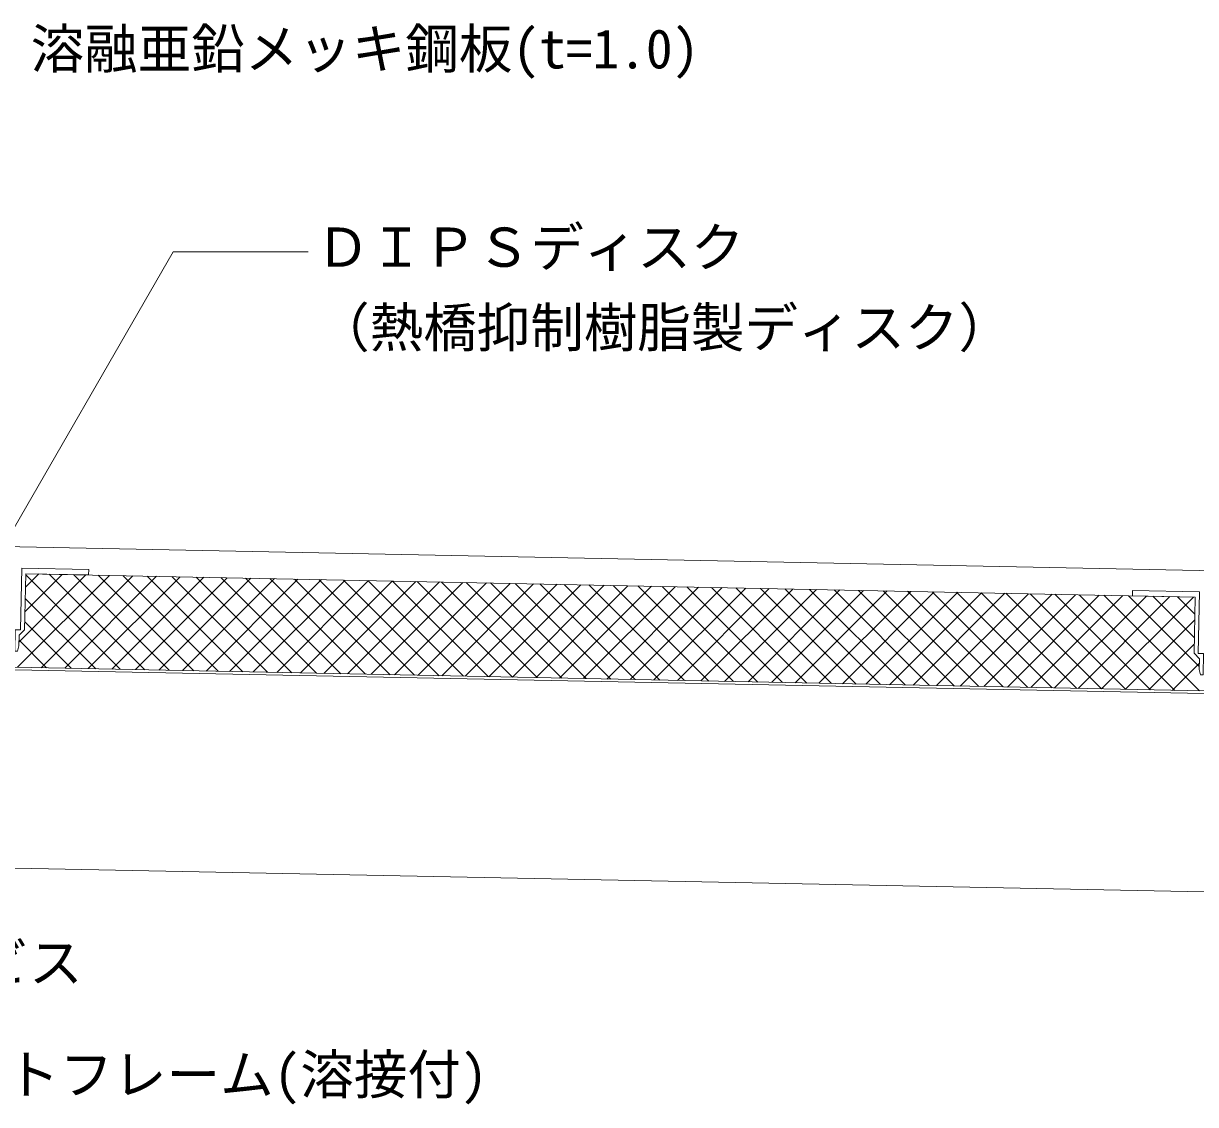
# Model space of a CAD drawing. Units: millimetres, scale not verified. Extents: x -1380 to 1380, y -955 to 955.
# Drawn here: x 305.5 to 743.4, y -266.4 to 137.4 of the extents above; entities that cross this region are included whole.
import ezdxf
from ezdxf.enums import TextEntityAlignment as Align

# ---------------------------------------------------------------- set-up
doc = ezdxf.new("R2010")
doc.units = ezdxf.units.MM
doc.header["$LTSCALE"] = 3
doc.linetypes.add('USER1', pattern=[9.525, 6.35, -3.175])
for name, color, linetype, lineweight in [('0-1_HATCH', 9, 'Continuous', 18), ('0-2_BOUSUI', 1, 'Continuous', 18), ('0-3_MOJI', 7, 'Continuous', 18), ('0-5_dannnetu', 6, 'Continuous', 18), ('0-9_dekki', 3, 'USER1', 18), ('0-A_ZATU', 6, 'Continuous', 18)]:
    doc.layers.add(name, color=color, linetype=linetype, lineweight=lineweight)
doc.styles.add('ＭＳ ゴシック', font='')
doc.styles.get('ＭＳ ゴシック').set_extended_font_data('MS Gothic')

msp = doc.modelspace()

# ---------------------------------------------------------------- linework, layer by layer
at = {"layer": '0-1_HATCH'}
for p, q in [((303.347, -103.044), (337.667, -68.723)), ((303.898, -93.512), (328.863, -68.547)), ((306.122, -82.308), (320.059, -68.371)), ((306.306, -73.144), (311.255, -68.195)), ((341.696, -103.811), (306.398, -68.514)), ((312.151, -103.22), (346.471, -68.9)), ((350.859, -103.994), (315.138, -68.273)), ((320.955, -103.396), (355.275, -69.076)), ((360.023, -104.178), (324.301, -68.456)), ((329.759, -103.572), (364.08, -69.252)), ((369.186, -104.361), (333.465, -68.639)), ((338.563, -103.748), (372.884, -69.428)), ((378.35, -104.544), (342.628, -68.823)), ((347.367, -103.925), (381.688, -69.604)), ((387.513, -104.727), (351.792, -69.006)), ((356.172, -104.101), (390.492, -69.78)), ((396.677, -104.911), (360.955, -69.189)), ((364.976, -104.277), (399.296, -69.956)), ((405.84, -105.094), (370.119, -69.373)), ((415.004, -105.277), (379.282, -69.556)), ((424.167, -105.461), (388.446, -69.739)), ((433.331, -105.644), (397.61, -69.922)), ((373.78, -104.453), (408.101, -70.132)), ((382.584, -104.629), (416.905, -70.308)), ((391.388, -104.805), (425.709, -70.484)), ((400.192, -104.981), (434.513, -70.66)), ((442.494, -105.827), (406.773, -70.106)), ((408.997, -105.157), (443.317, -70.836)), ((451.658, -106.01), (415.937, -70.289)), ((417.801, -105.333), (452.121, -71.013)), ((460.822, -106.194), (425.1, -70.472)), ((426.605, -105.509), (460.926, -71.189)), ((469.985, -106.377), (434.264, -70.655)), ((435.409, -105.685), (469.73, -71.365)), ((479.149, -106.56), (443.427, -70.839)), ((444.213, -105.861), (478.534, -71.541)), ((488.312, -106.743), (452.591, -71.022)), ((453.017, -106.038), (487.338, -71.717)), ((497.476, -106.927), (461.754, -71.205)), ((461.822, -106.214), (496.142, -71.893)), ((470.626, -106.39), (504.946, -72.069)), ((506.639, -107.11), (470.918, -71.389)), ((479.43, -106.566), (513.751, -72.245)), ((515.803, -107.293), (480.081, -71.572)), ((488.234, -106.742), (522.555, -72.421)), ((524.966, -107.476), (489.245, -71.755)), ((497.038, -106.918), (531.359, -72.597)), ((534.13, -107.66), (498.408, -71.938)), ((505.843, -107.094), (540.163, -72.773)), ((543.293, -107.843), (507.572, -72.122)), ((514.647, -107.27), (548.967, -72.95)), ((552.457, -108.026), (516.735, -72.305)), ((523.451, -107.446), (557.771, -73.126)), ((561.62, -108.21), (525.899, -72.488)), ((532.255, -107.622), (566.576, -73.302)), ((570.784, -108.393), (535.062, -72.671)), ((541.059, -107.798), (575.38, -73.478)), ((579.947, -108.576), (544.226, -72.855)), ((549.863, -107.974), (584.184, -73.654)), ((589.111, -108.759), (553.389, -73.038)), ((558.668, -108.151), (592.988, -73.83)), ((598.274, -108.943), (562.553, -73.221)), ((567.472, -108.327), (601.792, -74.006)), ((607.438, -109.126), (571.717, -73.404)), ((576.276, -108.503), (610.596, -74.182)), ((616.601, -109.309), (580.88, -73.588)), ((585.08, -108.679), (619.401, -74.358)), ((625.765, -109.492), (590.044, -73.771)), ((634.929, -109.676), (599.207, -73.954)), ((644.092, -109.859), (608.371, -74.138)), ((653.256, -110.042), (617.534, -74.321)), ((332.532, -103.628), (306.222, -77.318)), ((593.884, -108.855), (628.205, -74.534)), ((602.688, -109.031), (637.009, -74.71)), ((611.493, -109.207), (645.813, -74.886)), ((620.297, -109.383), (654.617, -75.063)), ((662.419, -110.226), (626.698, -74.504)), ((629.101, -109.559), (663.422, -75.239)), ((671.583, -110.409), (635.861, -74.687)), ((637.905, -109.735), (672.226, -75.415)), ((680.746, -110.592), (645.025, -74.871)), ((646.709, -109.911), (681.03, -75.591)), ((689.91, -110.775), (654.188, -75.054)), ((655.513, -110.087), (689.834, -75.767)), ((699.073, -110.959), (663.352, -75.237)), ((664.318, -110.264), (698.638, -75.943)), ((708.237, -111.142), (672.515, -75.42)), ((673.122, -110.44), (707.442, -76.119)), ((717.4, -111.325), (681.679, -75.604)), ((681.926, -110.616), (716.247, -76.295)), ((690.73, -110.792), (725.051, -76.471)), ((726.564, -111.508), (690.842, -75.787)), ((699.534, -110.968), (733.855, -76.647)), ((735.727, -111.692), (700.006, -75.97)), ((708.338, -111.144), (742.659, -76.823)), ((744.891, -111.875), (709.169, -76.154)), ((744.8, -102.804), (718.333, -76.337)), ((743.015, -92.039), (727.496, -76.52)), ((743.191, -83.235), (736.66, -76.703)), ((323.369, -103.445), (306.046, -86.122)), ((717.143, -111.32), (743.15, -85.313)), ((314.205, -103.261), (303.909, -92.965)), ((725.947, -111.496), (742.966, -94.476)), ((734.751, -111.672), (744.824, -101.599))]:
    msp.add_line(p, q, dxfattribs=at)
at = {"layer": '0-2_BOUSUI'}
msp.add_lwpolyline([(899.968, -69.968), (-0.032, -51.968), (-900.032, -69.968)], dxfattribs=at)
at = {"layer": '0-3_MOJI'}
msp.add_lwpolyline([(411.916, 52.127), (361.478, 52.127), (293.491, -65.63)], dxfattribs=at)
at = {"layer": '0-5_dannnetu'}
msp.add_line((743.319, -76.837), (306.407, -68.098), dxfattribs=at)
at = {"layer": '0-9_dekki', "linetype": 'Continuous'}
for p, q in [((899.968, -115.977), (7.751, -98.132)), ((899.968, -114.977), (7.771, -97.133)), ((899.968, -189.992), (146.244, -174.917))]:
    msp.add_line(p, q, dxfattribs=at)
at = {"layer": '0-A_ZATU'}
for points in [[(302.487, -89.024), (304.487, -89.064), (304.947, -66.069), (329.942, -66.569), (329.902, -68.568), (306.407, -68.098), (305.987, -89.094), (303.947, -91.054), (303.867, -95.053), (303.327, -97.042), (302.327, -97.023)], [(746.399, -97.902), (744.399, -97.862), (744.859, -74.867), (719.864, -74.367), (719.824, -76.367), (743.319, -76.837), (742.899, -97.832), (744.859, -99.872), (744.779, -103.871), (745.239, -105.881), (746.239, -105.901)]]:
    msp.add_lwpolyline(points, close=True, dxfattribs=at)

# ---------------------------------------------------------------- texts
at = {"layer": '0-3_MOJI', "style": 'ＭＳ ゴシック'}
for s, p in [('棟部継目板：溶融亜鉛メッキ鋼板(t=1.0)', (188.276, 116.232)), ('ＤＩＰＳディスク', (414.916, 42.127)), ('（熱橋抑制樹脂製ディスク）', (414.916, 12.127)), ('ＩＲビス', (247.666, -225.077)), ('タイトフレーム(溶接付)', (259.049, -266.878))]:
    msp.add_text(s, height=14.66, dxfattribs=at).set_placement(p, align=Align.BOTTOM_LEFT)

doc.saveas('drawing.dxf')
